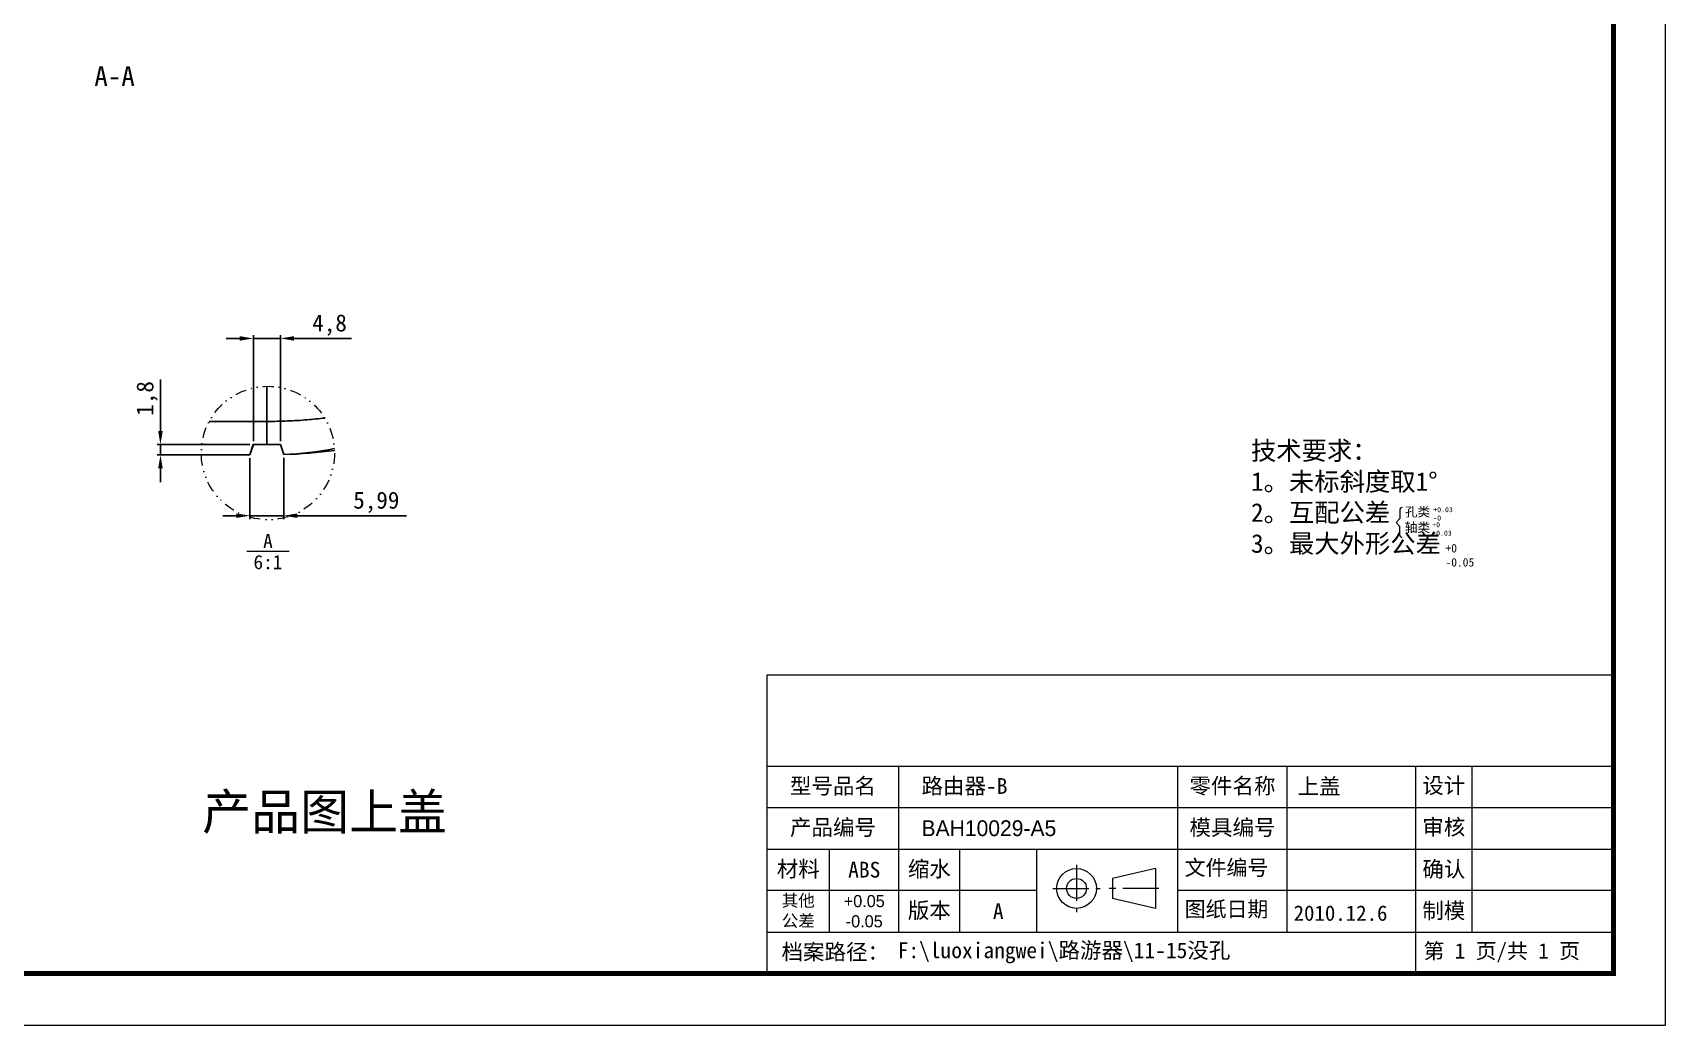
# Model space of a CAD drawing. Header units: millimetres. Extents: x 1853 to 2384, y 433 to 802.
# Drawn here: x 2096.1 to 2384.3, y 432.7 to 607.9 of the extents above; entities that cross this region are included whole.
import ezdxf
from ezdxf.enums import TextEntityAlignment as Align

# ---------------------------------------------------------------- set-up
doc = ezdxf.new("R2010")
doc.units = ezdxf.units.MM
doc.linetypes.add('CENTER', pattern=[50.8, 31.75, -6.35, 6.35, -6.35])
doc.linetypes.add('DIVIDE', pattern=[31.75, 12.7, -6.35, 0, -6.35, 0, -6.35])
for name, color, linetype, lineweight in [('dim', 82, 'Continuous', 9), ('from', 7, 'Continuous', 13), ('hatch', 56, 'Continuous', 9), ('text', 212, 'Continuous', 20)]:
    doc.layers.add(name, color=color, linetype=linetype, lineweight=lineweight)
doc.styles.add('宋体', font='SimSun.ttf')
doc.dimstyles.new('ISO-25', dxfattribs={"dimscale": 1.2, "dimtxt": 2.5, "dimasz": 2.5, "dimexe": 1.25, "dimexo": 0.625, "dimtad": 1, "dimtxsty": 'Standard', "dimcen": 2.5, "dimclrd": 3, "dimclre": 3, "dimadec": 0, "dimazin": 0, "dimtfac": 1, "dimtmove": 0, "dimatfit": 3, "dimfxl": 1, "dimarcsym": 0})

# ---------------------------------------------------------------- blocks, each defined once
blk = doc.blocks.new('*D33')
at = {"layer": 'Defpoints', "color": 0}
for p in [(2139.84, 553.91), (2135.04, 535.17), (2139.84, 535.17)]:
    blk.add_point(p, dxfattribs=at)
at = {"layer": 'dim', "color": 3, "lineweight": -2}
for p, q in [((2132.64, 553.91), (2130.24, 553.91)), ((2135.04, 535.77), (2135.04, 554.51)), ((2135.04, 553.91), (2139.84, 553.91)), ((2139.84, 535.77), (2139.84, 554.51)), ((2142.24, 553.91), (2152.34, 553.91))]:
    blk.add_line(p, q, dxfattribs=at)
at = {"layer": 'dim', "color": 3}
for points in [[(2132.64, 554.31), (2132.64, 553.51), (2135.04, 553.91)], [(2142.24, 554.31), (2142.24, 553.51), (2139.84, 553.91)]]:
    blk.add_solid(points, dxfattribs=at)
at = {"layer": 'dim', "color": 0, "insert": (2148.49, 556.26), "char_height": 3, "attachment_point": 5}
blk.add_mtext('4,8', dxfattribs=at)
blk = doc.blocks.new('*D34')
at = {"layer": 'Defpoints', "color": 0}
for p in [(2134.44, 533.37), (2140.42, 533.41), (2140.42, 522.63)]:
    blk.add_point(p, dxfattribs=at)
at = {"layer": 'dim', "color": 3, "lineweight": -2}
for p, q in [((2134.44, 532.77), (2134.44, 522.03)), ((2140.42, 532.81), (2140.42, 522.03)), ((2132.04, 522.63), (2129.64, 522.63)), ((2134.44, 522.63), (2140.42, 522.63)), ((2142.82, 522.63), (2162.1, 522.63))]:
    blk.add_line(p, q, dxfattribs=at)
at = {"layer": 'dim', "color": 3}
for points in [[(2132.04, 523.03), (2132.04, 522.23), (2134.44, 522.63)], [(2142.82, 523.03), (2142.82, 522.23), (2140.42, 522.63)]]:
    blk.add_solid(points, dxfattribs=at)
at = {"layer": 'dim', "color": 0, "insert": (2156.75, 524.98), "char_height": 3, "attachment_point": 5}
blk.add_mtext('5,99', dxfattribs=at)
blk = doc.blocks.new('*D35')
at = {"layer": 'Defpoints', "color": 0}
for p in [(2118.64, 535.17), (2134.44, 533.37), (2135.04, 535.17)]:
    blk.add_point(p, dxfattribs=at)
at = {"layer": 'dim', "color": 3, "lineweight": -2}
for p, q in [((2118.64, 537.57), (2118.64, 546.67)), ((2134.44, 535.17), (2118.04, 535.17)), ((2133.84, 533.37), (2118.04, 533.37)), ((2118.64, 533.37), (2118.64, 535.17)), ((2118.64, 530.97), (2118.64, 528.57))]:
    blk.add_line(p, q, dxfattribs=at)
at = {"layer": 'dim', "color": 3}
for points in [[(2118.24, 537.57), (2119.04, 537.57), (2118.64, 535.17)], [(2118.24, 530.97), (2119.04, 530.97), (2118.64, 533.37)]]:
    blk.add_solid(points, dxfattribs=at)
at = {"layer": 'dim', "color": 0, "insert": (2116.29, 543.32), "char_height": 3, "attachment_point": 5, "rotation": 90}
blk.add_mtext('1,8', dxfattribs=at)

msp = doc.modelspace()

# ---------------------------------------------------------------- linework, layer by layer
at = {"color": 7, "linetype": 'Continuous'}
for p, q in [((2137.438, 535.168), (2137.438, 545.46)), ((2137.438, 539.263), (2127.247, 539.263)), ((2134.438, 533.368), (2125.849, 533.368)), ((2134.437, 533.368), (2135.037, 535.168)), ((2134.438, 533.368), (2135.038, 535.168)), ((2135.037, 535.168), (2139.838, 535.168)), ((2139.837, 535.168), (2140.422, 533.415)), ((2139.838, 535.168), (2140.423, 533.414))]:
    msp.add_line(p, q, dxfattribs=at)
msp.add_open_spline([(2147.638, 539.863), (2146.61, 539.74), (2144.431, 539.521), (2141.029, 539.312), (2138.656, 539.263), (2137.438, 539.263)], degree=3, knots=[18.8557951, 18.8557951, 18.8557951, 18.8557951, 19.3734625, 19.9504894, 20.559541, 20.559541, 20.559541, 20.559541], dxfattribs=at)
for points in [[(2149.359, 534.491), (2146.405, 533.877), (2143.422, 533.51), (2140.423, 533.415)], [(2149.378, 534.141), (2146.407, 533.749), (2143.414, 533.51), (2140.423, 533.415)]]:
    msp.add_open_spline(points, degree=3, dxfattribs=at)
at = {"layer": 'from'}
for p, q in [((2225.722, 441.842), (2225.722, 494.542)), ((2225.722, 494.542), (2375.167, 494.542)), ((2225.722, 478.439), (2375.167, 478.439)), ((2249.003, 449.161), (2249.003, 478.439)), ((2298.272, 463.8), (2298.272, 478.439)), ((2317.534, 463.8), (2317.534, 478.439)), ((2340.265, 463.8), (2340.265, 478.439)), ((2350.157, 478.439), (2350.157, 449.161)), ((2225.722, 471.12), (2375.167, 471.12)), ((2225.722, 463.8), (2375.167, 463.8)), ((2236.771, 449.161), (2236.771, 463.8)), ((2259.763, 449.161), (2259.763, 463.8)), ((2273.329, 449.161), (2273.329, 463.8)), ((2298.272, 449.161), (2298.272, 463.8)), ((2317.534, 449.161), (2317.534, 463.8)), ((2340.265, 441.842), (2340.265, 463.8)), ((2294.324, 460.364), (2286.716, 458.608)), ((2286.716, 458.608), (2286.716, 455.094)), ((2294.324, 460.364), (2294.324, 453.337)), ((2273.329, 456.481), (2225.722, 456.481)), ((2375.167, 456.481), (2298.272, 456.481)), ((2294.324, 453.337), (2286.716, 455.094)), ((2225.722, 449.161), (2375.167, 449.161))]:
    msp.add_line(p, q, dxfattribs=at)
at = {"layer": 'from', "color": 1, "linetype": 'CENTER', "ltscale": 0.2}
for p, q in [((2280.363, 461.034), (2280.363, 452.668)), ((2276.18, 456.851), (2284.546, 456.851)), ((2294.909, 456.851), (2286.131, 456.851))]:
    msp.add_line(p, q, dxfattribs=at)
at = {"layer": 'from'}
for points in [[(1853.422, 432.692), (2384.317, 432.692), (2384.317, 801.617), (1853.422, 801.617)], [(1862.571, 441.842), (2375.167, 441.842), (2375.167, 792.467), (1862.571, 792.467)]]:
    msp.add_lwpolyline(points, close=True, dxfattribs=at)
at = {"layer": 'from', "const_width": 0.915}
msp.add_lwpolyline([(1862.571, 441.842), (1862.571, 792.467), (2375.167, 792.467), (2375.167, 441.842), (1862.571, 441.842)], dxfattribs=at)
at = {"layer": 'from'}
for radius in [3.513, 1.757]:
    msp.add_circle((2280.363, 456.851), radius, dxfattribs=at)
at = {"layer": 'hatch', "color": 6}
msp.add_line((2141.365, 516.294), (2133.865, 516.294), dxfattribs=at)
at = {"layer": 'hatch', "color": 4, "linetype": 'DIVIDE', "ltscale": 0.15}
msp.add_circle((2137.615, 533.69), 11.771, dxfattribs=at)
at = {"layer": 'text'}
for p, q in [((2337.421, 522.152), (2336.775, 521.439)), ((2337.421, 523.613), (2337.421, 522.152)), ((2337.421, 520.725), (2336.775, 521.439)), ((2337.421, 519.265), (2337.421, 520.725))]:
    msp.add_line(p, q, dxfattribs=at)
for centre, start, end in [((2337.874, 523.613), 90, 180), ((2337.874, 519.265), 180, 270)]:
    msp.add_arc(centre, 0.452, start, end, dxfattribs=at)

# ---------------------------------------------------------------- texts
at = {"color": 2, "linetype": 'Continuous', "insert": (2114.114, 601.952), "char_height": 3.5, "width": 56, "attachment_point": 3, "line_spacing_factor": 0.9}
msp.add_mtext('A-A', dxfattribs=at)
at = {"layer": 'from'}
for s, insert, char_height, attachment_point in [('{\\fKaiTi_GB2312|b0|i0|c134|p49;型号品名}', (2237.363, 474.78), 2.78243, 5), ('{\\fKaiTi_GB2312|b0|i0|c134|p49;路由器-B}', (2253.002, 474.78), 2.78243, 4), ('{\\fKaiTi_GB2312|b0|i0|c134|p49;零件名称}', (2307.903, 474.78), 2.78243, 5), ('{\\fKaiTi_GB2312|b0|i0|c134|p49;上盖}', (2319.392, 474.78), 2.78243, 4), ('{\\fKaiTi_GB2312|b0|i0|c134|p49;设计}', (2345.211, 474.853), 2.78243, 5), ('{\\fKaiTi_GB2312|b0|i0|c134|p49;产品编号}', (2237.363, 467.46), 2.78243, 5), ('{\\fLiSu|b0|i0|c134|p49;BAH10029-A5}', (2253.002, 467.46), 2.78243, 4), ('{\\fKaiTi_GB2312|b0|i0|c134|p49;模具编号}', (2307.903, 467.46), 2.78243, 5), ('{\\fKaiTi_GB2312|b0|i0|c134|p49;审核}', (2345.211, 467.533), 2.78243, 5), ('{\\fKaiTi_GB2312|b0|i0|c134|p49;材料}', (2231.246, 460.14), 2.78243, 5), ('{\\fKaiTi_GB2312|b0|i0|c134|p49;ABS}', (2242.887, 460.14), 2.78243, 5), ('{\\fKaiTi_GB2312|b0|i0|c134|p49;缩水}', (2254.383, 460.14), 2.78243, 5), ('{\\fKaiTi_GB2312|b0|i0|c134|p49;文件编号}', (2299.461, 461.873), 2.70544, 1), ('{\\fKaiTi_GB2312|b0|i0|c134|p49;确认}', (2345.211, 460.098), 2.78243, 5), ('{\\fKaiTi_GB2312|b0|i0|c134|p49;其他\\P公差}', (2231.246, 452.821), 2.14033, 5), ('{\\fKaiTi_GB2312|b0|i0|c134|p49;版本}', (2254.383, 452.821), 2.78243, 5), ('{\\fKaiTi_GB2312|b0|i0|c134|p49;A}', (2266.546, 452.821), 2.78243, 5), ('{\\fKaiTi_GB2312|b0|i0|c134|p49;图纸日期}', (2299.461, 454.554), 2.70544, 1), ('{\\fKaiTi_GB2312|b1|i0|c134|p49;2010.12.6}', (2318.691, 453.85), 2.70544, 1), ('{\\fKaiTi_GB2312|b0|i0|c134|p49;制模}', (2345.211, 452.779), 2.78243, 5), ('{\\fKaiTi_GB2312|b0|i0|c134|p49;档案路径：}', (2228.285, 445.501), 2.78243, 4), ('{\\fKaiTi_GB2312|b0|i0|c134|p49;F:\\\\luoxiangwei\\\\路游器\\\\11-15没孔}', (2248.792, 445.477), 2.78243, 4), ('{\\fKaiTi_GB2312|b0|i0|c134|p49;第 1 页/共 1 页}', (2341.613, 445.501), 2.70544, 4)]:
    msp.add_mtext(s, dxfattribs=dict(at, insert=insert, char_height=char_height, attachment_point=attachment_point))
at = {"layer": 'from', "color": 0, "insert": (2242.887, 452.821), "char_height": 2.14033, "attachment_point": 5}
msp.add_mtext('{\\fLiSu|b0|i0|c134|p49;+0.05\\P-0.05}', dxfattribs=at)
at = {"layer": 'hatch', "color": 6}
for s, p in [('A', (2137.615, 518.169)), ('6:1', (2137.615, 514.419))]:
    msp.add_text(s, height=2.5, dxfattribs=at).set_placement(p, align=Align.MIDDLE)
at = {"layer": 'text', "attachment_point": 1}
for s, insert, char_height in [('{\\fKaiTi_GB2312|b0|i0|c134|p49;技术要求：\\P1。未标斜度取1%%D\\P2。互配公差\\P3。最大外形公差 \\fLiSu|b0|i0|c134|p32;\\P }', (2311.164, 535.759), 3.2785), ('{\\fKaiTi_GB2312|b0|i0|c134|p49;孔类\\P轴类}', (2338.32, 524.126), 1.63925)]:
    msp.add_mtext(s, dxfattribs=dict(at, insert=insert, char_height=char_height))
at = {"layer": 'text', "color": 0}
for s, insert, char_height, attachment_point in [('{\\fSimHei|b0|i0|c134|p2;\\C256;+0.03\\P-0\\Ftxt.shx,gbcbig.shx|c134;}', (2343.35, 524.126), 0.8812, 1), ('{\\fSimHei|b0|i0|c134|p2;\\C256;+0\\P-0.03\\Ftxt.shx,gbcbig.shx|c134;}', (2343.159, 521.468), 0.8812, 1), ('{\\fSimHei|b0|i0|c134|p2;\\C256;+0\\P-0.05\\Ftxt.shx,gbcbig.shx|c134;}', (2345.504, 515.636), 1.49023, 4)]:
    msp.add_mtext(s, dxfattribs=dict(at, insert=insert, char_height=char_height, attachment_point=attachment_point))
at = {"layer": 'text', "color": 3, "insert": (2126.006, 473.563), "char_height": 6.336, "width": 52.81903, "attachment_point": 1, "style": '宋体'}
msp.add_mtext('{\\fSimSun|b0|i0|c134|p32;产品图上盖}', dxfattribs=at)

# ---------------------------------------------------------------- dimensions: what is measured, and where the dimension line sits
at = {"layer": 'dim'}
dim = msp.add_linear_dim(base=(2139.837, 553.912), p1=(2135.038, 535.168), p2=(2139.837, 535.168), dimstyle='ISO-25', override={"dimasz": 2, "dimexe": 0.49975, "dimexo": 0.49975, "dimgap": 0.49975}, dxfattribs=at)
dim.commit()
dim.dimension.update_dxf_attribs({"geometry": '*D33', "text_midpoint": (2148.487, 556.261)})
dim = msp.add_linear_dim(base=(2118.637, 535.168), p1=(2134.437, 533.368), p2=(2135.038, 535.168), angle=90, dimstyle='ISO-25', override={"dimasz": 2, "dimexe": 0.49975, "dimexo": 0.49975, "dimgap": 0.49975}, dxfattribs=at)
dim.commit()
dim.dimension.update_dxf_attribs({"geometry": '*D35', "text_midpoint": (2116.288, 543.318)})
dim = msp.add_linear_dim(base=(2140.423, 522.631), p1=(2134.437, 533.368), p2=(2140.423, 533.414), dimstyle='ISO-25', override={"dimasz": 2, "dimexe": 0.49975, "dimexo": 0.49975, "dimgap": 0.49975}, dxfattribs=at)
dim.commit()
dim.dimension.update_dxf_attribs({"geometry": '*D34', "text_midpoint": (2156.752, 522.631), "dimtype": 160})

doc.saveas('drawing.dxf')
